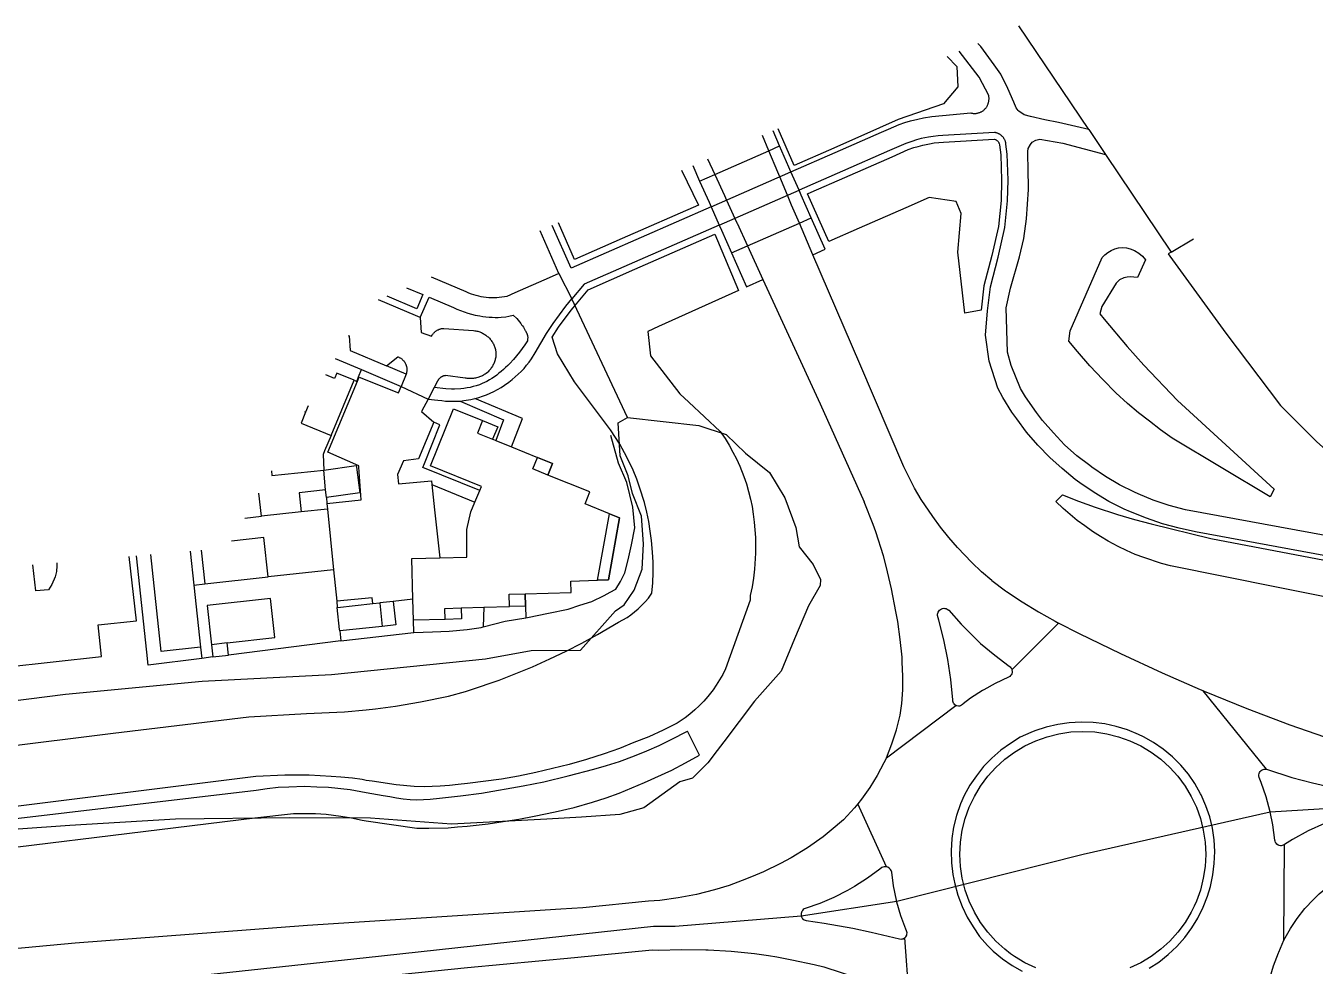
# Model space of a CAD drawing. Header units: millimetres. Extents: x 111502 to 977541, y 8702 to 1044108.
# Drawn here: x 974666.8 to 974861.7, y 473916.8 to 474058.9 of the extents above; entities that cross this region are included whole.
import ezdxf

# ---------------------------------------------------------------- set-up
doc = ezdxf.new("R2010")
doc.units = ezdxf.units.MM
doc.header["$LTSCALE"] = 0.25
doc.layers.add('X HVSS Site Background', color=8, linetype='Continuous')

# ---------------------------------------------------------------- blocks, each defined once
blk = doc.blocks.new('OS MAP')
at = {"layer": 'X HVSS Site Background'}
for points in [[(488208.02, 238421.15), (488240.8, 238426.6), (488338.35, 238440.75), (488422.7, 238451.2), (488500, 238459.55), (488543.45, 238464.25), (488546.75, 238464.25), (488565.75, 238465.85), (488580.23, 238468.04), (488608.38, 238475.17), (488636.65, 238481.55), (488674.55, 238483.85), (488734.3, 238488.9), (488769.7, 238492.55), (488830.45, 238500)], [(488609.24, 238584.65), (488598.68, 238600.31)], [(488609.24, 238584.65), (488604.67, 238585.72), (488602.6, 238586.12), (488600.44, 238586.6), (488599.47, 238586.88), (488598.68, 238587.39), (488598.57, 238587.53), (488598.29, 238587.9), (488597.92, 238588.77), (488597.03, 238590.83), (488595.95, 238592.98), (488594.96, 238594.39), (488592.91, 238597.2), (488592.49, 238597.66)], [(488587.84, 238595.68), (488589.3, 238594.14), (488589.44, 238591.1), (488587.28, 238588.5), (488580.45, 238586.14), (488577.63, 238584.89), (488570.69, 238581.83), (488564.72, 238579.19), (488562.31, 238584.75)], [(488594.12, 238589.78), (488592.66, 238592.54), (488589.66, 238596.46)], [(488564.23, 238578.25), (488570.93, 238581.18), (488577.92, 238584.24), (488578.98, 238584.7), (488579.79, 238585.07), (488580.61, 238585.39), (488581.45, 238585.69), (488582.29, 238585.95), (488583.41, 238586.23), (488584.27, 238586.41), (488585.51, 238586.61), (488591.41, 238587.14), (488591.5, 238587.12), (488591.59, 238587.1), (488591.68, 238587.09), (488591.77, 238587.08), (488591.87, 238587.07), (488591.96, 238587.07), (488592.05, 238587.07), (488592.14, 238587.08), (488592.23, 238587.08), (488592.33, 238587.1), (488592.42, 238587.11), (488592.51, 238587.14), (488592.6, 238587.16), (488592.68, 238587.19), (488592.77, 238587.22), (488592.86, 238587.25), (488592.94, 238587.29), (488593.02, 238587.33), (488593.1, 238587.38), (488593.18, 238587.43), (488593.26, 238587.48), (488593.34, 238587.54), (488593.41, 238587.6), (488593.48, 238587.66), (488593.55, 238587.73), (488593.61, 238587.8), (488593.67, 238587.87), (488593.72, 238587.94), (488593.78, 238588.02), (488593.83, 238588.09), (488593.88, 238588.17), (488593.92, 238588.25), (488593.96, 238588.34), (488594, 238588.42), (488594.03, 238588.51), (488594.06, 238588.6), (488594.09, 238588.68), (488594.11, 238588.77), (488594.13, 238588.86), (488594.14, 238588.95), (488594.16, 238589.05), (488594.16, 238589.14), (488594.17, 238589.23), (488594.17, 238589.32), (488594.17, 238589.42), (488594.16, 238589.51), (488594.15, 238589.6), (488594.14, 238589.69), (488594.12, 238589.75), (488594.12, 238589.78)], [(488560.87, 238581.44), (488559.91, 238583.73)], [(488562.52, 238582.16), (488561.52, 238584.42)], [(488666.65, 238516.25), (488625.4, 238523.85), (488622.9, 238524.4), (488620.4, 238525.05), (488617.95, 238525.9), (488615.55, 238526.85), (488614.6, 238527.3), (488612.3, 238528.45), (488610.05, 238529.8), (488607.9, 238531.25), (488607.2, 238531.75), (488605.2, 238533.4), (488603.35, 238535.1), (488601.55, 238536.95), (488599.85, 238538.9), (488598.35, 238540.95), (488597.6, 238541.95), (488596.25, 238544.15), (488595.51, 238545.54), (488594.19, 238549.64), (488593.66, 238553.58), (488593.96, 238557.23), (488594.37, 238560.85), (488595.57, 238565.35), (488596.58, 238569.85), (488596.98, 238573.86), (488597.07, 238577), (488596.92, 238580.91), (488596.73, 238582.43), (488596.72, 238582.51), (488596.7, 238582.59), (488596.69, 238582.67), (488596.67, 238582.75), (488596.66, 238582.78), (488596.64, 238582.83), (488596.62, 238582.91), (488596.59, 238582.99), (488596.55, 238583.06), (488596.52, 238583.14), (488596.48, 238583.21), (488596.43, 238583.28), (488596.39, 238583.35), (488596.34, 238583.42), (488596.29, 238583.48), (488596.24, 238583.54), (488596.18, 238583.6), (488596.12, 238583.66), (488596.06, 238583.72), (488595.96, 238583.8), (488595.89, 238583.85), (488595.83, 238583.89), (488595.76, 238583.94), (488595.68, 238583.98), (488595.61, 238584.01), (488595.53, 238584.05), (488595.46, 238584.08), (488595.38, 238584.11), (488595.3, 238584.13), (488595.22, 238584.15), (488595.14, 238584.17), (488594.99, 238584.19), (488587.21, 238583.74), (488586.47, 238583.68), (488585.73, 238583.6), (488585, 238583.48), (488583.93, 238583.26), (488583.21, 238583.07), (488582.5, 238582.85), (488581.6, 238582.53), (488579.14, 238581.45), (488572, 238578.33), (488565.46, 238575.46)], [(488609.24, 238584.65), (488611.78, 238580.88)], [(488552.71, 238577.86), (488560.87, 238581.44)], [(488560.87, 238581.44), (488562.52, 238582.16)], [(488565.5, 238570.51), (488564.33, 238573.23), (488564.03, 238573.95), (488563.71, 238574.7), (488562.53, 238577.5), (488562.24, 238578.19), (488560.87, 238581.44)], [(488564.23, 238578.25), (488563.93, 238578.93), (488562.52, 238582.16)], [(488569.97, 238567.73), (488566.71, 238574.91), (488567.29, 238575.17), (488572.36, 238577.39), (488579.54, 238580.53), (488581.97, 238581.6), (488582.81, 238581.9), (488583.48, 238582.1), (488584.16, 238582.28), (488585.18, 238582.5), (488585.87, 238582.61), (488586.57, 238582.69), (488587.28, 238582.74), (488594.94, 238583.18), (488595.09, 238583.15), (488595.15, 238583.12), (488595.23, 238583.09), (488595.37, 238582.99), (488595.44, 238582.93), (488595.49, 238582.88), (488595.54, 238582.82), (488595.59, 238582.75), (488595.63, 238582.67), (488595.66, 238582.6), (488595.69, 238582.52), (488595.73, 238582.35), (488595.93, 238580.83), (488596.07, 238576.99), (488595.98, 238573.92), (488595.59, 238570.01), (488594.6, 238565.59), (488593.39, 238561.04), (488592.96, 238557.34), (488590.51, 238556.91)], [(488667.2, 238519.2), (488623.85, 238527.2), (488621.4, 238527.85), (488619, 238528.65), (488616.7, 238529.6), (488616.15, 238529.85), (488613.9, 238530.95), (488611.75, 238532.2), (488609.7, 238533.6), (488609.4, 238533.85), (488607.45, 238535.35), (488605.6, 238537), (488603.9, 238538.8), (488602.25, 238540.65), (488601.32, 238541.9), (488599.7, 238544.24), (488598.94, 238545.52), (488597.53, 238548.96), (488597.52, 238548.99), (488596.98, 238550.99), (488596.78, 238557.69), (488597.43, 238560.66), (488598.78, 238565.41), (488599.43, 238568.17), (488599.82, 238571.17), (488600.14, 238575.57), (488600.08, 238578.87), (488600.03, 238580.67), (488600.02, 238581.31), (488600.1, 238581.77), (488600.45, 238582.36), (488600.7, 238582.73), (488601.22, 238583.05), (488601.87, 238583.16), (488605.3, 238582.56), (488611.78, 238580.88)], [(488551.64, 238580.19), (488552.71, 238577.86)], [(488611.78, 238580.88), (488621.72, 238566.13)], [(488547.69, 238578.5), (488550.25, 238573.22), (488538.71, 238568.17), (488531.51, 238565.01), (488529.07, 238570.53)], [(488549.38, 238579.22), (488550.42, 238576.86)], [(488550.42, 238576.86), (488552.71, 238577.86)], [(488552.16, 238572.96), (488564.23, 238578.25)], [(488552.71, 238577.86), (488554.17, 238574.66), (488554.48, 238573.98), (488555.75, 238571.22), (488556.06, 238570.54), (488556.09, 238570.48), (488557.65, 238567.07)], [(488565.46, 238575.46), (488564.23, 238578.25)], [(488550.42, 238576.86), (488551.85, 238573.65), (488552.16, 238572.96)], [(488553.39, 238570.18), (488565.46, 238575.46)], [(488567.29, 238571.29), (488565.78, 238574.72), (488565.46, 238575.46)], [(488590.51, 238556.91), (488589.45, 238566.11), (488589.94, 238571.95), (488589.18, 238573.77), (488585.11, 238574.37), (488581.61, 238572.83), (488574.54, 238569.73), (488569.97, 238567.73)], [(488552.16, 238572.96), (488530.99, 238563.7), (488528.15, 238570.14)], [(488552.16, 238572.96), (488553.39, 238570.18)], [(488553.39, 238570.18), (488532.98, 238561.26), (488531.12, 238559.04)], [(488553.39, 238570.18), (488553.72, 238569.44), (488555.24, 238566.02)], [(488557.65, 238567.07), (488565.5, 238570.51)], [(488565.5, 238570.51), (488567.29, 238571.29)], [(488567.54, 238565.73), (488565.5, 238570.51)], [(488569.38, 238566.54), (488567.29, 238571.29)], [(488426.55, 238489.05), (488461.8, 238493.45), (488482.3, 238495.9), (488491, 238496.4), (488496.75, 238496.65), (488500, 238496.95), (488501.45, 238497.1), (488504.45, 238497.5), (488508.25, 238498.15), (488512.45, 238499), (488515.05, 238499.75), (488515.8, 238500), (488520.15, 238501.45), (488525.15, 238503.45), (488527.8, 238504.65), (488530.25, 238505.8), (488532.6, 238507.05), (488535, 238508.35), (488538.15, 238510.2), (488539.45, 238510.9), (488540.05, 238511.3), (488541.15, 238512.2), (488542.2, 238513.25), (488542.7, 238513.85), (488543.22, 238514.59), (488543.33, 238516.14), (488543.39, 238517.69), (488543.38, 238519.25), (488543.31, 238520.8), (488543.16, 238522.52), (488542.97, 238523.97), (488542.73, 238525.41), (488542.44, 238526.84), (488542.09, 238528.26), (488541.41, 238530.46), (488540.91, 238531.83), (488540.36, 238533.18), (488539.75, 238534.51), (488539.09, 238535.81), (488538.37, 238537.08), (488536.97, 238539.28), (488531.51, 238546.52), (488528.92, 238550.77), (488528.13, 238553.29), (488529.09, 238554.76), (488531, 238557.33), (488531.32, 238557.71), (488533.59, 238560.43), (488540.65, 238563.52), (488552.74, 238568.81), (488556.29, 238560.34)], [(488529.16, 238562.87), (488526.3, 238569.35)], [(488621.72, 238566.13), (488625.06, 238568.12)], [(488555.24, 238566.02), (488557.65, 238567.07)], [(488555.24, 238566.02), (488557.51, 238560.89)], [(488557.65, 238567.07), (488559.99, 238561.99)], [(488567.54, 238565.73), (488569.38, 238566.54)], [(488594.57, 238516.51), (488593.05, 238517.83), (488591.58, 238519.21), (488589.38, 238521.48), (488588.08, 238522.99), (488586.83, 238524.55), (488585.65, 238526.15), (488583.93, 238528.76), (488582.92, 238530.47), (488581.28, 238533.68), (488574.62, 238549.22), (488567.54, 238565.73)], [(488636.65, 238529.15), (488621.85, 238538), (488620.1, 238539.25), (488618.4, 238540.55), (488616.75, 238541.85), (488615.1, 238543.25), (488613.35, 238544.85), (488611.35, 238546.85), (488609.4, 238548.95), (488607.55, 238551.1), (488606.25, 238552.68), (488606.41, 238554.23), (488611.27, 238565.3), (488611.67, 238565.72), (488612.14, 238566.08), (488612.65, 238566.37), (488613.19, 238566.6), (488613.76, 238566.75), (488614.35, 238566.8), (488614.95, 238566.76), (488615.52, 238566.63), (488616.18, 238566.36), (488616.8, 238565.98), (488617.35, 238565.51), (488617.82, 238564.97)], [(488621.72, 238566.13), (488621.25, 238565.85), (488621.5, 238565.5), (488629.98, 238553.85), (488638.22, 238542.94), (488643.67, 238537.51), (488645.96, 238535.43), (488661.62, 238528.34), (488680.9, 238519.22), (488698.33, 238510.51), (488714.18, 238512.49), (488739.46, 238515.41), (488763.97, 238518.19), (488786.25, 238520.77), (488787.36, 238520.89), (488795.8, 238521.84), (488796.58, 238521.93), (488801.9, 238522.46)], [(488617.82, 238564.97), (488616.59, 238562.27), (488616.08, 238562.35), (488615.57, 238562.38), (488615.05, 238562.34), (488614.54, 238562.23), (488613.9, 238561.92), (488613.4, 238561.41), (488611.22, 238557.92), (488610.92, 238556.79), (488611.55, 238556), (488615.05, 238551.85), (488617.55, 238549.05), (488622.65, 238543.7), (488637.25, 238530.3), (488636.65, 238529.15)], [(488529.16, 238562.87), (488527.68, 238562.23), (488522.51, 238559.97), (488521.28, 238559.43), (488520.91, 238559.36), (488520.53, 238559.29), (488520.14, 238559.25), (488519.76, 238559.21), (488519.38, 238559.2), (488518.99, 238559.2), (488518.55, 238559.22), (488518.16, 238559.25), (488517.78, 238559.3), (488517.4, 238559.37), (488517.03, 238559.45), (488516.65, 238559.54), (488516.28, 238559.66), (488515.92, 238559.78), (488515.56, 238559.92), (488515.12, 238560.12), (488509.89, 238562.33)], [(488529.16, 238562.87), (488531.12, 238559.04)], [(488557.51, 238560.89), (488559.99, 238561.99)], [(488559.99, 238561.99), (488568.63, 238543.19), (488575.29, 238528.36)], [(488556.29, 238560.34), (488544.23, 238554.88), (488542.61, 238554.14), (488543.02, 238550.45), (488547.43, 238544.69), (488548.79, 238543.43), (488553.55, 238539), (488554.27, 238537.94), (488554.89, 238536.94), (488555.47, 238535.91), (488556, 238534.86), (488556.5, 238533.79), (488557.13, 238532.2), (488557.5, 238531.08), (488557.83, 238529.95), (488558.11, 238528.81), (488558.35, 238527.66), (488558.54, 238526.5), (488558.69, 238525.33), (488558.79, 238524.15), (488558.86, 238522.97), (488558.89, 238521.79), (488558.88, 238520.61), (488558.73, 238518.2), (488558.57, 238516.86), (488558.36, 238515.54), (488558.09, 238514.22), (488558.05, 238513.55), (488554.35, 238503.15), (488553.95, 238502.3), (488552.95, 238500.7), (488552.45, 238500), (488551.65, 238498.95), (488551.05, 238498.25), (488550.35, 238497.55), (488549.7, 238496.95), (488548.95, 238496.3), (488548.25, 238495.75), (488547.05, 238494.95), (488544.9, 238493.9), (488542.75, 238492.9), (488540.5, 238492), (488538.3, 238491.1), (488536, 238490.3), (488533.35, 238489.45), (488530.7, 238488.7), (488525.65, 238487.5), (488523.05, 238486.95), (488520.5, 238486.5), (488515.35, 238485.8), (488513.95, 238485.65), (488512.6, 238485.5), (488511.2, 238485.4), (488508.8, 238485.3), (488507.3, 238485.35), (488504.55, 238485.6), (488500.95, 238486.2), (488500, 238486.3), (488499.4, 238486.45), (488497.95, 238486.65), (488496.2, 238486.8), (488494.75, 238486.9), (488491.4, 238487.1), (488487.75, 238487.1), (488483.35, 238486.9), (488435.75, 238480.95)], [(488506.13, 238560.72), (488508.59, 238559.69), (488507.7, 238557.56), (488503.2, 238559.47)], [(488508.17, 238556.26), (488507.47, 238556.55), (488501.87, 238558.9)], [(488508.17, 238556.26), (488509.53, 238559.32), (488513.2, 238557.77), (488513.73, 238557.52), (488514.27, 238557.3), (488514.82, 238557.09), (488515.38, 238556.91), (488515.94, 238556.75), (488516.51, 238556.61), (488517.21, 238556.47), (488517.67, 238556.4), (488518.13, 238556.35), (488518.59, 238556.3), (488519.05, 238556.27), (488519.51, 238556.26), (488519.97, 238556.26), (488520.43, 238556.28), (488521.15, 238556.36), (488521.61, 238556.44), (488522.25, 238556.58), (488522.81, 238556.1), (488523.38, 238555.34), (488523.51, 238555.15), (488523.65, 238554.96), (488523.78, 238554.77), (488523.9, 238554.58), (488524.08, 238554.27), (488524.11, 238554.2), (488524.15, 238554.13), (488524.19, 238554.06), (488524.22, 238553.99), (488524.26, 238553.92), (488524.29, 238553.85), (488524.32, 238553.78), (488524.35, 238553.71), (488524.37, 238553.64), (488524.4, 238553.56), (488524.41, 238553.49), (488524.43, 238553.4), (488524.44, 238553.32), (488524.44, 238553.24), (488524.44, 238553.17), (488524.44, 238553.09), (488524.43, 238553.01), (488524.43, 238552.93), (488524.41, 238552.86), (488524.39, 238552.72), (488524.01, 238552.12), (488523.62, 238551.54), (488523.2, 238550.98), (488522.76, 238550.43), (488522.29, 238549.9), (488521.73, 238549.31), (488521.42, 238549), (488521.1, 238548.69), (488520.77, 238548.39), (488520.44, 238548.1), (488520.1, 238547.81), (488519.76, 238547.54), (488519.4, 238547.28), (488519.04, 238547.03), (488518.67, 238546.8), (488518.28, 238546.58), (488517.58, 238546.25), (488517.13, 238546.07), (488516.67, 238545.92), (488516.21, 238545.79), (488515.74, 238545.68), (488515.27, 238545.59), (488514.79, 238545.52), (488514.31, 238545.47), (488513.39, 238545.42), (488512.9, 238545.43), (488512.05, 238545.48), (488510.32, 238545.66)], [(488516.45, 238543.98), (488517.04, 238544.14), (488517.63, 238544.33), (488518.2, 238544.55), (488518.77, 238544.8), (488519.33, 238545.06), (488519.87, 238545.35), (488520.41, 238545.66), (488520.93, 238546), (488521.6, 238546.47), (488522.09, 238546.85), (488522.56, 238547.25), (488523.02, 238547.66), (488523.45, 238548.1), (488523.88, 238548.55), (488524.28, 238549.02), (488524.66, 238549.5), (488525.02, 238550), (488525.59, 238550.89), (488527.29, 238553.84), (488528.27, 238555.33), (488530.22, 238557.95), (488531.12, 238559.04)], [(488539.51, 238541.12), (488531.12, 238559.04)], [(488508.17, 238556.26), (488508.32, 238553.97), (488509.91, 238553.43), (488509.99, 238553.57), (488510.04, 238553.65), (488510.09, 238553.72), (488510.15, 238553.79), (488510.2, 238553.86), (488510.27, 238553.92), (488510.33, 238553.99), (488510.39, 238554.05), (488510.46, 238554.11), (488510.53, 238554.16), (488510.61, 238554.21), (488510.68, 238554.26), (488510.76, 238554.31), (488510.84, 238554.35), (488510.92, 238554.39), (488511.07, 238554.45), (488511.16, 238554.48), (488511.24, 238554.51), (488511.33, 238554.53), (488511.42, 238554.55), (488511.51, 238554.56), (488511.6, 238554.57), (488511.69, 238554.58), (488511.78, 238554.58), (488516.25, 238554.25), (488516.47, 238554.23), (488516.62, 238554.21), (488516.77, 238554.18), (488516.91, 238554.15), (488517.05, 238554.11), (488517.19, 238554.06), (488517.33, 238554.01), (488517.46, 238553.95), (488517.59, 238553.89), (488517.72, 238553.82), (488517.85, 238553.74), (488517.98, 238553.66), (488518.1, 238553.58), (488518.22, 238553.49), (488518.33, 238553.39), (488518.44, 238553.3), (488518.55, 238553.19), (488518.65, 238553.09), (488518.75, 238552.98), (488518.85, 238552.86), (488518.94, 238552.75), (488519.02, 238552.62), (488519.1, 238552.5), (488519.18, 238552.37), (488519.25, 238552.24), (488519.32, 238552.11), (488519.37, 238551.98), (488519.43, 238551.84), (488519.48, 238551.7), (488519.52, 238551.56), (488519.55, 238551.42), (488519.58, 238551.27), (488519.6, 238551.13), (488519.62, 238550.98), (488519.63, 238550.7), (488519.62, 238550.55), (488519.61, 238550.4), (488519.6, 238550.25), (488519.57, 238550.11), (488519.54, 238549.96), (488519.51, 238549.82), (488519.47, 238549.68), (488519.42, 238549.54), (488519.37, 238549.4), (488519.31, 238549.26), (488519.24, 238549.13), (488519.18, 238549), (488519.1, 238548.87), (488519.02, 238548.74), (488518.94, 238548.62), (488518.85, 238548.5), (488518.76, 238548.38), (488518.66, 238548.27), (488518.56, 238548.16), (488518.46, 238548.05), (488518.35, 238547.95), (488518.14, 238547.78), (488518.01, 238547.69), (488517.88, 238547.6), (488517.74, 238547.52), (488517.61, 238547.44), (488517.47, 238547.37), (488517.32, 238547.31), (488517.17, 238547.25), (488517.03, 238547.2), (488516.88, 238547.15), (488516.72, 238547.11), (488516.57, 238547.08), (488516.41, 238547.05), (488516.26, 238547.02), (488516.1, 238547.01), (488515.94, 238547), (488515.78, 238547), (488515.63, 238547), (488515.47, 238547.01), (488515.31, 238547.03), (488515.16, 238547.05), (488515, 238547.08), (488512.03, 238547.45), (488511.94, 238547.44), (488511.88, 238547.43), (488511.82, 238547.42), (488511.77, 238547.41), (488511.71, 238547.4), (488511.65, 238547.38), (488511.6, 238547.36), (488511.55, 238547.34), (488511.49, 238547.32), (488511.44, 238547.29), (488511.39, 238547.26), (488511.34, 238547.23), (488511.28, 238547.19), (488511.23, 238547.15), (488511.19, 238547.11), (488511.14, 238547.08), (488511.1, 238547.04), (488511.06, 238546.99), (488511.03, 238546.95), (488510.99, 238546.9), (488510.96, 238546.86), (488510.93, 238546.81), (488510.9, 238546.76), (488510.87, 238546.71), (488510.84, 238546.66), (488510.82, 238546.6), (488510.32, 238545.66)], [(488497.3, 238553.52), (488497.47, 238553.45), (488497.59, 238551.26), (488503.1, 238548.91)], [(488503.1, 238548.91), (488504.79, 238550.3), (488504.87, 238550.27), (488504.95, 238550.24), (488505.03, 238550.2), (488505.1, 238550.16), (488505.18, 238550.12), (488505.25, 238550.07), (488505.32, 238550.02), (488505.39, 238549.97), (488505.46, 238549.92), (488505.52, 238549.86), (488505.58, 238549.8), (488505.64, 238549.74), (488505.7, 238549.67), (488505.75, 238549.61), (488505.8, 238549.54), (488505.85, 238549.47), (488505.93, 238549.33), (488505.97, 238549.26), (488506, 238549.18), (488506.04, 238549.1), (488506.07, 238549.02), (488506.09, 238548.94), (488506.11, 238548.86), (488506.13, 238548.77), (488506.15, 238548.69), (488506.16, 238548.6), (488506.17, 238548.52), (488506.17, 238548.43), (488506.17, 238548.34), (488506.17, 238548.26), (488506.16, 238548.17), (488506.15, 238548.09), (488506.14, 238548), (488506.12, 238547.92), (488506.1, 238547.83), (488506.05, 238547.68)], [(488495.34, 238550.06), (488499.34, 238548.36)], [(488498.2, 238546.76), (488498.61, 238546.59), (488498.88, 238547.25), (488499.34, 238548.36)], [(488499.34, 238548.36), (488505.32, 238545.83)], [(488506.05, 238547.68), (488503.1, 238548.91)], [(488498.2, 238546.76), (488495.59, 238547.85), (488495.25, 238547.03), (488493.93, 238547.58)], [(488494.09, 238528.12), (488499.28, 238528.71), (488498.92, 238533.64), (488498.9, 238533.84), (488494.24, 238535.87), (488498.98, 238547.21), (488504.93, 238544.85), (488505.32, 238545.83)], [(488494.73, 238538.4), (488498.2, 238546.76)], [(488506.05, 238547.68), (488505.32, 238545.83)], [(488505.32, 238545.83), (488509.38, 238543.88)], [(488510.32, 238545.66), (488509.38, 238543.88)], [(488491.26, 238542.87), (488490.87, 238541.93)], [(488509.38, 238543.88), (488508.38, 238542.01), (488510.26, 238540.42)], [(488509.38, 238543.88), (488510.88, 238543.77), (488511.44, 238543.68), (488512, 238543.62), (488512.56, 238543.59), (488513.12, 238543.58), (488513.68, 238543.59), (488514.25, 238543.62)], [(488517.21, 238530.08), (488517.47, 238530.69), (488509.75, 238533.82), (488513.23, 238542.42), (488517.61, 238540.65)], [(488514.25, 238543.62), (488514.81, 238543.68), (488515.84, 238543.84), (488516.45, 238543.98)], [(488514.25, 238543.62), (488520.79, 238540.77), (488519.6, 238537.66)], [(488521.98, 238536.7), (488523.63, 238540.97), (488516.45, 238543.98)], [(488539.51, 238541.12), (488550.29, 238539.91), (488554.42, 238538.54), (488557.38, 238535.73), (488560.98, 238532.8), (488563.29, 238529), (488564.99, 238524.51), (488565.45, 238521.57), (488567.61, 238518.91), (488568.72, 238516.66), (488568.65, 238515.72), (488566.88, 238512.67), (488564.78, 238507.69), (488562.76, 238502.78), (488558.74, 238498.25), (488554.09, 238492.14), (488553.07, 238490.81), (488551.69, 238488.94), (488549.36, 238486.64), (488547.42, 238486.07), (488542, 238482.16), (488538.35, 238481.13), (488532.59, 238480.73), (488527.32, 238480.44), (488512.93, 238479.7), (488500.69, 238480.61), (488488.51, 238480.65), (488471.21, 238480.44), (488455.23, 238479.49), (488439.54, 238478.39)], [(488349.08, 238489.24), (488377.59, 238489.48), (488398.39, 238491.51), (488416.64, 238494.52), (488434.34, 238496.74), (488454.57, 238499.33), (488475.23, 238501.27), (488494.77, 238502.31), (488518.08, 238504.64), (488524.98, 238505.92), (488532.41, 238505.96), (488537.73, 238511.9), (488539.01, 238512.84), (488540.54, 238515.05), (488541.72, 238518.21), (488541.96, 238522.03), (488541.64, 238526.23), (488540.26, 238529.65), (488539.62, 238532.32), (488538.42, 238535.31), (488538.12, 238540.34), (488539.51, 238541.12)], [(488490.87, 238541.93), (488490.19, 238540.29), (488494.73, 238538.4)], [(488490.87, 238541.93), (488490.75, 238541.97)], [(488510.26, 238540.42), (488507.92, 238534.86), (488505.67, 238534.6), (488504.78, 238532.49), (488504.91, 238531.08), (488509.9, 238531.58), (488509.96, 238530.98)], [(488517.21, 238530.08), (488508.57, 238533.57), (488508.82, 238534.19), (488511.18, 238540.02), (488510.26, 238540.42)], [(488517.61, 238540.65), (488516.85, 238538.77), (488519.1, 238537.86)], [(488517.61, 238540.65), (488519.91, 238539.72), (488519.1, 238537.86)], [(488517.61, 238540.65), (488519.91, 238539.72), (488519.1, 238537.86)], [(488524.18, 238510.86), (488524.4, 238510.9), (488527.58, 238511.58), (488530.57, 238512.19), (488532.33, 238512.76), (488534.11, 238513.34), (488535.98, 238514.24), (488536.91, 238514.73), (488537.76, 238515.2), (488538.48, 238516.34), (488539.11, 238517.68), (488539.63, 238519.61), (488540.13, 238521.9), (488540.61, 238524.45), (488540.34, 238527.6), (488539.41, 238531.29), (488538.14, 238534.24), (488537, 238538.43)], [(488494.73, 238538.4), (488493.73, 238536.09), (488493.5, 238535.56), (488493.63, 238533.19)], [(488519.1, 238537.86), (488519.15, 238537.84), (488519.6, 238537.66)], [(488519.6, 238537.66), (488521.98, 238536.7)], [(488521.98, 238536.7), (488525.93, 238535.1)], [(488527.5, 238532.43), (488525.23, 238533.35), (488525.93, 238535.1)], [(488527.5, 238532.43), (488528.2, 238534.18), (488525.93, 238535.1)], [(488525.93, 238535.1), (488528.2, 238534.18), (488527.5, 238532.43)], [(488485.69, 238533.05), (488485.77, 238532.35), (488493.63, 238533.19)], [(488493.63, 238533.19), (488498.5, 238533.87), (488498.54, 238533.61), (488499.09, 238529.74), (488494.01, 238529.02)], [(488493.9, 238530.18), (488493.63, 238533.19)], [(488509.96, 238530.98), (488510.33, 238527.2), (488511.17, 238519.92)], [(488509.96, 238530.98), (488516.46, 238528.35)], [(488536.8, 238526.58), (488533.1, 238528.08), (488533.83, 238529.87), (488527.5, 238532.43)], [(488484.18, 238526.22), (488483.8, 238529.7)], [(488493.9, 238530.18), (488489.89, 238529.75), (488490.2, 238526.87)], [(488494.01, 238529.02), (488493.9, 238530.18)], [(488494.01, 238529.02), (488494.09, 238528.12)], [(488516.46, 238528.35), (488517.21, 238530.08)], [(488604.25, 238528.45), (488605.25, 238529.45), (488607.7, 238528.5), (488610.2, 238527.6), (488613.6, 238526.45), (488616.15, 238525.7), (488618.7, 238525.05), (488627.7, 238522.85), (488666.05, 238515.55)], [(488490.2, 238526.87), (488484.18, 238526.22)], [(488494.16, 238527.3), (488490.2, 238526.87)], [(488494.09, 238528.12), (488494.16, 238527.3)], [(488494.16, 238527.3), (488495.08, 238518.11)], [(488511.17, 238519.92), (488515.25, 238520.03), (488515.24, 238524.2), (488515.82, 238526.87), (488516.46, 238528.35)], [(488578.65, 238489.7), (488579.5, 238491.8), (488580.2, 238493.95), (488580.75, 238496.15), (488581, 238497.9), (488581.15, 238500), (488581.15, 238502.05), (488581.05, 238504.15), (488581.05, 238504.9), (488580.75, 238507.6), (488580.4, 238510.3), (488580.1, 238511.8), (488579.45, 238515.25), (488578.6, 238518.65), (488578.2, 238520.2), (488577.05, 238523.85), (488576.64, 238524.98), (488575.29, 238528.36)], [(488664.45, 238510.1), (488637.85, 238515.45), (488621.6, 238518.7), (488620.25, 238519.05), (488617.55, 238519.95), (488616.25, 238520.45), (488614.95, 238521.05), (488613.7, 238521.65), (488612.2, 238522.45), (488611, 238523.15), (488609.8, 238523.9), (488608.65, 238524.75), (488607.5, 238525.55), (488606.45, 238526.45), (488605.35, 238527.4), (488604.25, 238528.45)], [(488481.66, 238525.94), (488484.18, 238526.22)], [(488535, 238516.53), (488536.8, 238526.58)], [(488535, 238516.53), (488536.64, 238516.58), (488538.33, 238525.97), (488536.8, 238526.58)], [(488536.8, 238526.58), (488538.33, 238525.97), (488536.64, 238516.58), (488535, 238516.53)], [(488485.2, 238517.05), (488484.54, 238522.98), (488479.68, 238522.44)], [(488473.41, 238520.93), (488473.97, 238515.8)], [(488475.07, 238521.07), (488475.63, 238515.99)], [(488387.7, 238497.08), (488423.46, 238500.99), (488460.02, 238505.02), (488459.51, 238509.8), (488465.29, 238510.41), (488464.21, 238520.13)], [(488453.28, 238519.18), (488453.29, 238518.72), (488453.23, 238517.88), (488453.03, 238517.04), (488452.52, 238515.88), (488452.02, 238515.07), (488450.09, 238514.93), (488449.64, 238518.87)], [(488475.18, 238504.73), (488467.09, 238503.7), (488466.88, 238505.69), (488465.29, 238520.22)], [(488474.99, 238506.43), (488469.05, 238505.77), (488467.46, 238520.41)], [(488507.08, 238513.68), (488506.91, 238519.8), (488511.17, 238519.92)], [(488475.63, 238515.99), (488485.2, 238517.05)], [(488495.08, 238518.11), (488485.2, 238517.05)], [(488495.08, 238518.11), (488495.57, 238513.38)], [(488473.97, 238515.8), (488475.63, 238515.99)], [(488473.97, 238515.8), (488474.99, 238506.43)], [(488524.07, 238514.48), (488530.99, 238514.68), (488530.94, 238516.42), (488534.96, 238516.53), (488535, 238516.53)], [(488594.57, 238516.51), (488596.68, 238514.94), (488596.8, 238514.85), (488599.2, 238513.25), (488601.65, 238511.75), (488604.15, 238510.35), (488604.65, 238510.05)], [(488479.03, 238507.06), (488486.23, 238507.86), (488485.57, 238513.79), (488476, 238512.73), (488476.66, 238506.79)], [(488501.01, 238513), (488500.92, 238513.86), (488495.57, 238513.38)], [(488495.57, 238513.38), (488495.66, 238512.44)], [(488501.01, 238513), (488502.09, 238513.11)], [(488504.09, 238513.34), (488502.09, 238513.11)], [(488502.09, 238513.11), (488502.1, 238513.09), (488502.46, 238509.57)], [(488504.09, 238513.34), (488504.09, 238513.33), (488504.49, 238509.8), (488502.46, 238509.57)], [(488507.08, 238513.68), (488504.09, 238513.34)], [(488507.17, 238510.49), (488507.08, 238513.68)], [(488521.69, 238512.56), (488521.64, 238514.41), (488524.07, 238514.48)], [(488524.07, 238514.48), (488524.13, 238512.63)], [(488524.13, 238512.63), (488524.07, 238514.48)], [(488495.66, 238512.44), (488495.67, 238512.44), (488501.01, 238513)], [(488496.03, 238508.9), (488496.01, 238509.08), (488495.66, 238512.44)], [(488511.94, 238510.62), (488511.89, 238512.28), (488514.4, 238512.36)], [(488514.4, 238512.36), (488514.45, 238510.7), (488511.94, 238510.62)], [(488514.4, 238512.36), (488514.45, 238512.36), (488517.79, 238512.45)], [(488517.79, 238512.45), (488517.69, 238509.49)], [(488517.79, 238512.45), (488521.69, 238512.56)], [(488524.13, 238512.63), (488521.69, 238512.56)], [(488524.13, 238512.63), (488524.18, 238510.86)], [(488589.15, 238497.6), (488589, 238497.7), (488588.9, 238497.85), (488588.8, 238497.95), (488588.7, 238498.25), (488588.7, 238498.5), (488588.55, 238500), (488588.4, 238501.55), (488587.95, 238504.55), (488587.35, 238507.55), (488586.6, 238510.5), (488586.4, 238511.2), (488586.4, 238511.4), (488586.5, 238511.7), (488586.7, 238512), (488587, 238512.2), (488587.15, 238512.25), (488587.35, 238512.3), (488587.5, 238512.25), (488587.7, 238512.25), (488587.85, 238512.15), (488588.1, 238512), (488589.95, 238509.9), (488591.9, 238507.95), (488592.9, 238507), (488595.05, 238505.2), (488597.2, 238503.55), (488597.35, 238503.45), (488597.45, 238503.3), (488597.55, 238503.2), (488597.6, 238503)], [(488502.46, 238509.57), (488496.03, 238508.9)], [(488511.94, 238510.62), (488507.17, 238510.49)], [(488507.24, 238508.65), (488507.17, 238510.49)], [(488507.24, 238508.65), (488510.07, 238508.75), (488512.55, 238508.83), (488515.3, 238509.07), (488517.42, 238509.42), (488517.69, 238509.49)], [(488517.69, 238509.49), (488521.05, 238510.33), (488524.18, 238510.86)], [(488597.6, 238503), (488604.65, 238510.05)], [(488626.52, 238499.85), (488626.15, 238500), (488620.4, 238502.5), (488614.1, 238505.4), (488607.85, 238508.45), (488604.65, 238510.05)], [(488496.18, 238507.4), (488479.23, 238505.24)], [(488496.03, 238508.9), (488496.18, 238507.4)], [(488496.18, 238507.4), (488507.24, 238508.65)], [(488474.99, 238506.43), (488475.18, 238504.73)], [(488479.03, 238507.06), (488476.66, 238506.79)], [(488476.66, 238506.79), (488476.86, 238504.98)], [(488479.23, 238505.24), (488479.03, 238507.06)], [(488476.86, 238504.98), (488475.18, 238504.73)], [(488476.86, 238504.98), (488479.23, 238505.24)], [(488597.6, 238503), (488597.65, 238502.75), (488597.65, 238502.6), (488597.6, 238502.4), (488597.5, 238502.25), (488597.4, 238502.15), (488597.3, 238502), (488597.1, 238501.9), (488595.1, 238500.95), (488593.4, 238500), (488593.2, 238499.9), (488591.35, 238498.7), (488590.25, 238497.85), (488590.15, 238497.75), (488589.85, 238497.55), (488589.7, 238497.5), (488589.55, 238497.5), (488589.3, 238497.55), (488589.15, 238497.6)], [(488636.1, 238488), (488626.52, 238499.85)], [(488673.85, 238487.4), (488673.1, 238487.35), (488669.95, 238487.4), (488667.55, 238487.5), (488664, 238487.9), (488662.2, 238488.2), (488658.6, 238488.85), (488655, 238489.65), (488653.25, 238490.1), (488646.8, 238492.2), (488646.25, 238492.35), (488639.7, 238494.65), (488633.2, 238497.1), (488626.75, 238499.75), (488626.52, 238499.85)], [(488578.65, 238489.7), (488589.15, 238497.6)], [(488428, 238473.9), (488483.2, 238480.65), (488489.05, 238481.3), (488492.35, 238481.3), (488494, 238481.2), (488496.2, 238480.9), (488497.8, 238480.65), (488499.4, 238480.3), (488500, 238480.2), (488507.7, 238479.1), (488509.5, 238479.05), (488512.4, 238479.15), (488513.85, 238479.3), (488515.3, 238479.4), (488518.45, 238479.75), (488520.75, 238480.1), (488523.1, 238480.45), (488525.4, 238480.9), (488528.6, 238481.55), (488531.45, 238482.2), (488534.25, 238483), (488536.3, 238483.65), (488538.25, 238484.35), (488540.2, 238485.15), (488542.1, 238485.95), (488546.2, 238487.85), (488548.3, 238488.95), (488550.4, 238490.1), (488548.6, 238493.75)], [(488444.95, 238480.3), (488483.4, 238484.8), (488485.05, 238485.05), (488486.7, 238485.25), (488488.35, 238485.3), (488490.7, 238485.4), (488492.55, 238485.3), (488494.35, 238485.25), (488497.6, 238484.9), (488500, 238484.45), (488502.6, 238484), (488503.6, 238483.85), (488504.6, 238483.65), (488505.6, 238483.5), (488506.65, 238483.4), (488507.65, 238483.35), (488508.7, 238483.4), (488509.7, 238483.45), (488511.1, 238483.6), (488514.3, 238483.95), (488517.45, 238484.35), (488523.75, 238485.45), (488526.9, 238486.1), (488530.55, 238487), (488534.45, 238488), (488536.35, 238488.55), (488538.3, 238489.15), (488540.6, 238490), (488542.45, 238490.75), (488544.3, 238491.55), (488546.1, 238492.45), (488548.6, 238493.75)], [(488616.75, 238493.25), (488615.1, 238493.95), (488613.4, 238494.45), (488611.65, 238494.85), (488609.9, 238495.05), (488608.1, 238495.1), (488606.3, 238495), (488604.55, 238494.75), (488602.8, 238494.35), (488601.1, 238493.8), (488600.5, 238493.55), (488598.9, 238492.8), (488597.4, 238491.85), (488595.95, 238490.85), (488594.6, 238489.65), (488593.35, 238488.4), (488592.25, 238487), (488591.25, 238485.55), (488590.4, 238484), (488589.85, 238482.75), (488589.25, 238481), (488588.8, 238479.25), (488588.55, 238477.5), (488588.45, 238475.65), (488588.5, 238473.85), (488588.7, 238472.05), (488589, 238470.65), (488589.45, 238468.95), (488590.1, 238467.25), (488590.85, 238465.65), (488591.75, 238464.15), (488592.75, 238462.7), (488593.95, 238461.35), (488594.8, 238460.5), (488596.2, 238459.35), (488597.65, 238458.3), (488599.2, 238457.45)], [(488618.35, 238457.9), (488619.85, 238458.85), (488621.25, 238460), (488622.55, 238461.2), (488623.75, 238462.55), (488624.8, 238464), (488625.75, 238465.5), (488626.55, 238467.15), (488627.2, 238468.8), (488627.65, 238470.25), (488628, 238472), (488628.2, 238473.75), (488628.3, 238475.55), (488628.2, 238477.3), (488627.95, 238479.05), (488627.55, 238480.8), (488626.95, 238482.45), (488626.25, 238484.1), (488626.15, 238484.25), (488625.3, 238485.8), (488624.3, 238487.25), (488623.15, 238488.6), (488621.9, 238489.85), (488620.5, 238491), (488619.05, 238492), (488617.5, 238492.9), (488616.75, 238493.25)], [(488596.5, 238489.43), (488596.56, 238489.48), (488598.03, 238490.57), (488599.59, 238491.51), (488601.24, 238492.29), (488602.95, 238492.9), (488604.72, 238493.34), (488606.53, 238493.61), (488608.35, 238493.7), (488610.17, 238493.61), (488611.97, 238493.34), (488613.74, 238492.9), (488615.45, 238492.29), (488617.1, 238491.51), (488618.66, 238490.57), (488620.13, 238489.48), (488621.48, 238488.26), (488622.7, 238486.91), (488623.79, 238485.44), (488624.73, 238483.88), (488625.51, 238482.23), (488626.12, 238480.52), (488626.56, 238478.75), (488626.83, 238476.95), (488626.92, 238475.12), (488626.83, 238473.3), (488626.56, 238471.5), (488626.12, 238469.73), (488625.51, 238468.02), (488625.17, 238467.27), (488624.73, 238466.37), (488623.79, 238464.81), (488622.7, 238463.34), (488621.48, 238461.99), (488620.13, 238460.77), (488618.66, 238459.68), (488617.1, 238458.74), (488615.45, 238457.96)], [(488601.24, 238457.96), (488599.59, 238458.74), (488598.03, 238459.68), (488597.43, 238460.1), (488596.56, 238460.77), (488595.21, 238461.99), (488593.99, 238463.34), (488592.9, 238464.81), (488591.97, 238466.37), (488591.19, 238468.02), (488590.57, 238469.73), (488590.13, 238471.5), (488589.86, 238473.3), (488589.77, 238475.12), (488589.86, 238476.95), (488590.13, 238478.75), (488590.57, 238480.52), (488591.19, 238482.23), (488591.97, 238483.88), (488592.9, 238485.44), (488593.99, 238486.91), (488595.21, 238488.26), (488596.5, 238489.43)], [(488578.65, 238489.7), (488578.25, 238488.95), (488577.25, 238487.05), (488576.15, 238485.2), (488574.9, 238483.45), (488574.32, 238482.73)], [(488638.85, 238476.6), (488638.65, 238476.5), (488638.35, 238476.4), (488638.2, 238476.4), (488638, 238476.45), (488637.85, 238476.5), (488637.65, 238476.65), (488637.55, 238476.8), (488637.45, 238476.9), (488637.4, 238477.1), (488637.35, 238477.25), (488637.05, 238479.6), (488636.65, 238481.55), (488636.05, 238483.8), (488635.3, 238486), (488635, 238486.75), (488634.95, 238487), (488634.95, 238487.15), (488635, 238487.35), (488635.05, 238487.5), (488635.15, 238487.65), (488635.3, 238487.8), (488635.45, 238487.9), (488635.75, 238488), (488636.1, 238488)], [(488636.1, 238488), (488639.95, 238486.75), (488643.05, 238485.9), (488647, 238485), (488650.95, 238484.2), (488651.75, 238484.05), (488652.2, 238483.9), (488652.45, 238483.65), (488652.55, 238483.5), (488652.6, 238483.2), (488652.6, 238483.05), (488652.55, 238482.85), (488652.5, 238482.7), (488652.25, 238482.45), (488652, 238482.3), (488649.4, 238481.55), (488646.85, 238480.65), (488644.85, 238479.8), (488642.4, 238478.65), (488640.05, 238477.35), (488638.85, 238476.6)], [(488574.32, 238482.73), (488573.85, 238482.15), (488572.15, 238480.35), (488570.3, 238478.75), (488569.1, 238477.75), (488566.75, 238476.1), (488564.25, 238474.6), (488562.65, 238473.75), (488560.1, 238472.5), (488558.88, 238471.98), (488557.5, 238471.4), (488554.9, 238470.4), (488552.65, 238469.75), (488549.95, 238469.05), (488547.2, 238468.55), (488544.4, 238468.15), (488542.7, 238468.05), (488532.76, 238467.06), (488529.45, 238466.85), (488491.16, 238464.36), (488456.05, 238461.68), (488434.38, 238459.68)], [(488578.65, 238473.25), (488574.32, 238482.73)], [(488638.75, 238462.15), (488639.75, 238463.9), (488640.75, 238465.45), (488641.9, 238466.95), (488643.2, 238468.3), (488644.05, 238469.15), (488645.9, 238470.6), (488647.8, 238471.85), (488648.2, 238472.1), (488651.4, 238473.7), (488654.7, 238475.05), (488656, 238475.55), (488659, 238476.6), (488662.05, 238477.55), (488663.55, 238477.95), (488666.7, 238478.7), (488669.85, 238479.25), (488673.05, 238479.65), (488674.55, 238479.75)], [(488638.75, 238462.15), (488638.85, 238476.6)], [(488578.65, 238473.25), (488578.3, 238473.25), (488578.1, 238473.2), (488577.95, 238473.15), (488577.65, 238472.9), (488575.8, 238471.5), (488573.85, 238470.25), (488572.8, 238469.65), (488570.7, 238468.6), (488568.6, 238467.7), (488566.4, 238466.95), (488566.25, 238466.9), (488566.1, 238466.8), (488566, 238466.65), (488565.9, 238466.55), (488565.86, 238466.47), (488565.8, 238466.35), (488565.75, 238466.2), (488565.75, 238465.85), (488565.8, 238465.7), (488566, 238465.4), (488566.04, 238465.36), (488566.1, 238465.3), (488566.25, 238465.2), (488566.55, 238465.1), (488569.25, 238464.7), (488573.6, 238463.95), (488576.35, 238463.35), (488580.65, 238462.35), (488580.9, 238462.3), (488581.05, 238462.35), (488581.2, 238462.35), (488581.41, 238462.49)], [(488581.41, 238462.49), (488581.5, 238462.55), (488581.6, 238462.65), (488581.75, 238462.9), (488581.75, 238463.05), (488581.8, 238463.25), (488581.7, 238463.55), (488581.6, 238463.8), (488580.85, 238465.85), (488580.25, 238467.9), (488580.2, 238468.2), (488579.75, 238470.35), (488579.5, 238472.45), (488579.4, 238472.7), (488579.3, 238472.85), (488579.15, 238473), (488578.85, 238473.2), (488578.65, 238473.25)], [(488581.41, 238462.49), (488582.04, 238453.52)], [(488396.6, 238444.7), (488452.3, 238451.3), (488457.75, 238452), (488482, 238454.65), (488494.3, 238455.9), (488500, 238456.45), (488515.35, 238458), (488531.5, 238459.55), (488543.25, 238460.7), (488544.15, 238460.65), (488547.75, 238460.75), (488551.35, 238460.7), (488551.7, 238460.7), (488555.2, 238460.5), (488558.7, 238460.15), (488560.85, 238459.85), (488562.09, 238459.62), (488564.35, 238459.2), (488567.75, 238458.45), (488569.2, 238458.1), (488574.6, 238456.35), (488578.66, 238454.86), (488578.95, 238454.75), (488582.04, 238453.52)], [(488636.55, 238456.2), (488637.15, 238458.25), (488637.9, 238460.25), (488637.95, 238460.35), (488638.75, 238462.15)]]:
    blk.add_lwpolyline(points, dxfattribs=at)

msp = doc.modelspace()

# ---------------------------------------------------------------- block references
at = {"lineweight": 0}
msp.add_blockref('OS MAP', (486218.2, 235458.61), dxfattribs=at)

doc.saveas('drawing.dxf')
